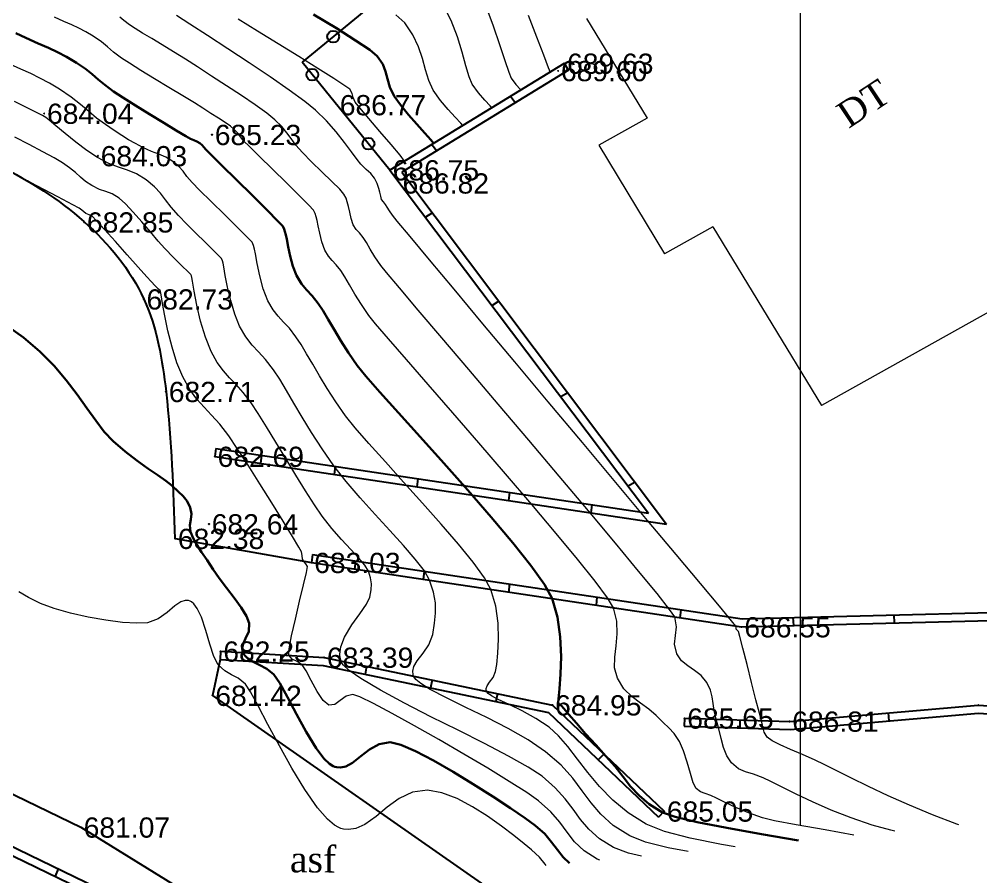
# Model space of a CAD drawing. Header units: feet. Extents: x 3381 to 683784, y 675186 to 4376258.
# Drawn here: x 682673.59 to 682721.13, y 4375655.95 to 4375698.34 of the extents above; entities that cross this region are included whole.
import ezdxf

# ---------------------------------------------------------------- set-up
doc = ezdxf.new("R2010")
doc.units = ezdxf.units.FT
doc.header["$MEASUREMENT"] = 0
doc.header["$PDMODE"] = 34
doc.header["$PDSIZE"] = 0.01
doc.layers.get('0').update_dxf_attribs({"linetype": 'CONTINUOUS'})
for name, color, linetype in [('0_Point_Height', 2, 'CONTINUOUS'), ('0_Point_Point', 7, 'CONTINUOUS'), ('Yazilar', 7, 'CONTINUOUS')]:
    doc.layers.add(name, color=color, linetype=linetype)
for name, color, linetype, lineweight in [('ANA HORIZONTAL', 24, 'CONTINUOUS', 30), ('das tikili', 5, 'CONTINUOUS', 0), ('HORIZANTAL', 24, 'CONTINUOUS', 13), ('km setka', 170, 'CONTINUOUS', 15)]:
    doc.layers.add(name, color=color, linetype=linetype, lineweight=lineweight)
doc.styles.get("Standard").update_dxf_attribs({"font": 'arial.ttf', "height": 2})
pattern_1 = [(90, (1766.15535, 840.54114), (-0.707106781, 0.707106781), [0.1875, -1.226713563]), (45, (1766.1554, 840.5411), (-0.70710678119, 0.70710678119), [0.1875, -0.8125]), (135, (1766.1554, 840.5411), (-0.70710678119, -0.70710678119), [0.1875, -0.8125])]

msp = doc.modelspace()

# ---------------------------------------------------------------- hatches: boundary and pattern name
at = {"lineweight": 25}
h = msp.add_hatch(dxfattribs=at)
h.set_pattern_fill('GRASS', color=3)
h.set_pattern_definition(pattern_1)
edge = h.paths.add_edge_path(flags=16)
edge.add_arc((682579.126, 4375717.036), 3.56, 0, 360)
edge = h.paths.add_edge_path()
edge.add_line((682581.918, 4375719.244), (682586.455, 4375718.637))
edge.add_line((682586.455, 4375718.637), (682586.842, 4375721.526))
edge.add_line((682586.842, 4375721.526), (682579.516, 4375722.515))
edge.add_line((682579.516, 4375722.515), (682581.657, 4375738.371))
edge.add_line((682581.657, 4375738.371), (682590.03, 4375737.24))
edge.add_line((682590.03, 4375737.24), (682590.757, 4375742.624))
edge.add_line((682590.757, 4375742.624), (682586.105, 4375743.295))
edge.add_line((682586.105, 4375743.295), (682586.919, 4375748.936))
edge.add_line((682586.919, 4375748.936), (682595.041, 4375747.783))
edge.add_line((682595.041, 4375747.783), (682598.787, 4375774.898))
edge.add_line((682598.787, 4375774.898), (682598.88, 4375775.588))
edge.add_line((682598.88, 4375775.588), (682598.609, 4375775.095))
edge.add_line((682598.609, 4375775.095), (682561.072, 4375701.765))
edge.add_line((682561.072, 4375701.765), (682652.667, 4375673.889))
edge.add_line((682652.667, 4375673.889), (682684.525, 4375754.529))
edge.add_line((682684.525, 4375754.529), (682677.414, 4375757.25))
edge.add_line((682677.414, 4375757.25), (682675.66, 4375752.667))
edge.add_line((682675.66, 4375752.667), (682667.296, 4375755.6))
edge.add_arc((682826.725, 4375690.715), 172.127, 157.85455, 159.31778)
edge.add_line((682665.691, 4375751.508), (682679.056, 4375749.711))
edge.add_line((682679.056, 4375749.711), (682678.314, 4375744.463))
edge.add_line((682678.314, 4375744.463), (682664.985, 4375746.27))
edge.add_arc((682665.285, 4375743.129), 3.155, 95.4615, 167.5925)
edge.add_line((682662.203, 4375743.807), (682662.203, 4375742.852))
edge.add_line((682662.203, 4375742.852), (682663.87, 4375743.246))
edge.add_line((682663.87, 4375743.246), (682669.462, 4375742.267))
edge.add_line((682669.462, 4375742.267), (682667.512, 4375729.083))
edge.add_line((682667.512, 4375729.083), (682667.293, 4375729.083))
edge.add_line((682667.293, 4375729.083), (682662.203, 4375729.801))
edge.add_line((682662.203, 4375729.801), (682662.815, 4375735.168))
edge.add_line((682662.815, 4375735.168), (682667.918, 4375734.469))
edge.add_line((682667.918, 4375734.469), (682668.269, 4375737.031))
edge.add_line((682668.269, 4375737.031), (682663.089, 4375737.741))
edge.add_line((682663.089, 4375737.741), (682663.684, 4375742.829))
edge.add_line((682663.684, 4375742.829), (682662.104, 4375742.62))
edge.add_line((682662.104, 4375742.62), (682660.048, 4375726.654))
edge.add_line((682660.048, 4375726.654), (682668.784, 4375725.445))
edge.add_line((682668.784, 4375725.445), (682667.953, 4375718.089))
edge.add_line((682667.953, 4375718.089), (682659.17, 4375719.305))
edge.add_line((682659.17, 4375719.305), (682658.791, 4375716.654))
edge.add_line((682658.791, 4375716.654), (682652.663, 4375717.458))
edge.add_arc((682652.227, 4375707.467), 10, 87.4993, 110.7786)
edge.add_line((682648.679, 4375716.817), (682658.429, 4375715.391))
edge.add_line((682658.429, 4375715.391), (682657.802, 4375711.896))
edge.add_line((682657.802, 4375711.896), (682654.491, 4375712.422))
edge.add_line((682654.491, 4375712.422), (682654.885, 4375715.496))
edge.add_line((682654.885, 4375715.496), (682652.353, 4375715.831))
edge.add_line((682652.353, 4375715.831), (682651.948, 4375712.769))
edge.add_line((682651.948, 4375712.769), (682648.624, 4375713.209))
edge.add_line((682648.624, 4375713.209), (682648.977, 4375716.307))
edge.add_line((682648.977, 4375716.307), (682648.183, 4375716.613))
edge.add_arc((682652.396, 4375707.255), 10.263, 114.2395, 179.0096)
edge.add_line((682642.135, 4375707.432), (682641.785, 4375704.796))
edge.add_line((682641.785, 4375704.796), (682638.798, 4375705.123))
edge.add_line((682638.798, 4375705.123), (682637.918, 4375700.26))
edge.add_line((682637.918, 4375700.26), (682629.208, 4375701.474))
edge.add_line((682629.208, 4375701.474), (682629.896, 4375706.374))
edge.add_line((682629.896, 4375706.374), (682622.97, 4375707.293))
edge.add_line((682622.97, 4375707.293), (682622.557, 4375704.184))
edge.add_line((682622.557, 4375704.184), (682595.928, 4375707.777))
edge.add_line((682595.928, 4375707.777), (682585.207, 4375709.32))
edge.add_line((682585.207, 4375709.32), (682586.256, 4375717.15))
edge.add_line((682586.256, 4375717.15), (682582.635, 4375717.635))
edge.add_arc((682579.126, 4375717.036), 3.56, 9.688, 38.3434)
h = msp.add_hatch(dxfattribs=at)
h.set_pattern_fill('GRASS', color=3)
h.set_pattern_definition(pattern_1)
edge = h.paths.add_edge_path(flags=16)
edge.add_arc((682579.126, 4375717.036), 3.56, 0, 360)
edge = h.paths.add_edge_path()
edge.add_line((682581.918, 4375719.244), (682586.455, 4375718.637))
edge.add_line((682586.455, 4375718.637), (682586.842, 4375721.526))
edge.add_line((682586.842, 4375721.526), (682579.516, 4375722.515))
edge.add_line((682579.516, 4375722.515), (682581.657, 4375738.371))
edge.add_line((682581.657, 4375738.371), (682590.03, 4375737.24))
edge.add_line((682590.03, 4375737.24), (682590.757, 4375742.624))
edge.add_line((682590.757, 4375742.624), (682586.105, 4375743.295))
edge.add_line((682586.105, 4375743.295), (682586.919, 4375748.936))
edge.add_line((682586.919, 4375748.936), (682595.041, 4375747.783))
edge.add_line((682595.041, 4375747.783), (682598.787, 4375774.898))
edge.add_line((682598.787, 4375774.898), (682598.88, 4375775.588))
edge.add_line((682598.88, 4375775.588), (682598.609, 4375775.095))
edge.add_line((682598.609, 4375775.095), (682561.072, 4375701.765))
edge.add_line((682561.072, 4375701.765), (682652.667, 4375673.889))
edge.add_line((682652.667, 4375673.889), (682684.525, 4375754.529))
edge.add_line((682684.525, 4375754.529), (682677.414, 4375757.25))
edge.add_line((682677.414, 4375757.25), (682675.66, 4375752.667))
edge.add_line((682675.66, 4375752.667), (682667.296, 4375755.6))
edge.add_arc((682826.725, 4375690.715), 172.127, 157.85455, 159.31778)
edge.add_line((682665.691, 4375751.508), (682679.056, 4375749.711))
edge.add_line((682679.056, 4375749.711), (682678.314, 4375744.463))
edge.add_line((682678.314, 4375744.463), (682664.985, 4375746.27))
edge.add_arc((682665.285, 4375743.129), 3.155, 95.4615, 167.5925)
edge.add_line((682662.203, 4375743.807), (682662.203, 4375742.852))
edge.add_line((682662.203, 4375742.852), (682663.87, 4375743.246))
edge.add_line((682663.87, 4375743.246), (682669.462, 4375742.267))
edge.add_line((682669.462, 4375742.267), (682667.512, 4375729.083))
edge.add_line((682667.512, 4375729.083), (682667.293, 4375729.083))
edge.add_line((682667.293, 4375729.083), (682662.203, 4375729.801))
edge.add_line((682662.203, 4375729.801), (682662.815, 4375735.168))
edge.add_line((682662.815, 4375735.168), (682667.918, 4375734.469))
edge.add_line((682667.918, 4375734.469), (682668.269, 4375737.031))
edge.add_line((682668.269, 4375737.031), (682663.089, 4375737.741))
edge.add_line((682663.089, 4375737.741), (682663.684, 4375742.829))
edge.add_line((682663.684, 4375742.829), (682662.104, 4375742.62))
edge.add_line((682662.104, 4375742.62), (682660.048, 4375726.654))
edge.add_line((682660.048, 4375726.654), (682668.784, 4375725.445))
edge.add_line((682668.784, 4375725.445), (682667.953, 4375718.089))
edge.add_line((682667.953, 4375718.089), (682659.17, 4375719.305))
edge.add_line((682659.17, 4375719.305), (682658.791, 4375716.654))
edge.add_line((682658.791, 4375716.654), (682652.663, 4375717.458))
edge.add_arc((682652.227, 4375707.467), 10, 87.4993, 110.7786)
edge.add_line((682648.679, 4375716.817), (682658.429, 4375715.391))
edge.add_line((682658.429, 4375715.391), (682657.802, 4375711.896))
edge.add_line((682657.802, 4375711.896), (682654.491, 4375712.422))
edge.add_line((682654.491, 4375712.422), (682654.885, 4375715.496))
edge.add_line((682654.885, 4375715.496), (682652.353, 4375715.831))
edge.add_line((682652.353, 4375715.831), (682651.948, 4375712.769))
edge.add_line((682651.948, 4375712.769), (682648.624, 4375713.209))
edge.add_line((682648.624, 4375713.209), (682648.977, 4375716.307))
edge.add_line((682648.977, 4375716.307), (682648.183, 4375716.613))
edge.add_arc((682652.396, 4375707.255), 10.263, 114.2395, 179.0096)
edge.add_line((682642.135, 4375707.432), (682641.785, 4375704.796))
edge.add_line((682641.785, 4375704.796), (682638.798, 4375705.123))
edge.add_line((682638.798, 4375705.123), (682637.918, 4375700.26))
edge.add_line((682637.918, 4375700.26), (682629.208, 4375701.474))
edge.add_line((682629.208, 4375701.474), (682629.896, 4375706.374))
edge.add_line((682629.896, 4375706.374), (682622.97, 4375707.293))
edge.add_line((682622.97, 4375707.293), (682623.404, 4375710.567))
edge.add_arc((682620.431, 4375710.962), 3, 352.4412, 442.1402)
edge.add_line((682620.841, 4375713.934), (682608.946, 4375715.58))
edge.add_line((682608.946, 4375715.58), (682607.684, 4375706.157))
edge.add_line((682607.684, 4375706.157), (682600.38, 4375707.136))
edge.add_line((682600.38, 4375707.136), (682601.634, 4375716.585))
edge.add_line((682601.634, 4375716.585), (682598.619, 4375717.007))
edge.add_line((682598.619, 4375717.007), (682597.358, 4375707.502))
edge.add_line((682597.358, 4375707.502), (682595.928, 4375707.777))
edge.add_line((682595.928, 4375707.777), (682585.207, 4375709.32))
edge.add_line((682585.207, 4375709.32), (682586.256, 4375717.15))
edge.add_line((682586.256, 4375717.15), (682582.635, 4375717.635))
edge.add_arc((682579.126, 4375717.036), 3.56, 9.688, 38.3434)

# ---------------------------------------------------------------- linework, layer by layer
at = {"linetype": 'Continuous'}
for p, q in [((682698.363, 4375705.097, 3.114), (682687.58, 4375696.219, -590.818)), ((682691.921, 4375690.889, -0.245), (682687.58, 4375696.219, -531.057)), ((682700.544, 4375696.16, 2.635), (682691.921, 4375690.889, -0.245)), ((682700.544, 4375696.16, 2.635), (682700.752, 4375695.819, 2.635)), ((682700.752, 4375695.819, 2.635), (682692.506, 4375690.778, -0.119)), ((682697.886, 4375694.536, -160.121), (682698.128, 4375694.215, -172.13)), ((682693.994, 4375692.157, -148.479), (682694.235, 4375691.835, -160.489)), ((682691.921, 4375690.889, -0.245), (682704.714, 4375673.922, -660.781)), ((682692.506, 4375690.778, -13.952), (682705.601, 4375673.385, -664.591)), ((682694.021, 4375688.766, 0.862), (682693.679, 4375688.557, 0.748)), ((682697.309, 4375684.398, 1.027), (682696.971, 4375684.191, 0.914)), ((682700.713, 4375679.877, 1.247), (682700.378, 4375679.673, 1.135)), ((682683.322, 4375677.121, -4.305), (682683.263, 4375676.725, -4.305)), ((682683.322, 4375677.121, -4.305), (682704.714, 4375673.922, -0.774)), ((682683.263, 4375676.725, -4.305), (682705.601, 4375673.385, -0.618)), ((682685.567, 4375676.785, -686.994), (682685.518, 4375676.388, -686.994)), ((682689.207, 4375676.241, -467.664), (682689.159, 4375675.844, -467.664)), ((682693.3, 4375675.629, -686.994), (682693.251, 4375675.232, -686.994)), ((682704.039, 4375675.459, 1.052), (682703.708, 4375675.256, 0.941)), ((682697.839, 4375674.95, -686.994), (682697.79, 4375674.553, -686.994)), ((682701.912, 4375674.341, -686.994), (682701.863, 4375673.944, -686.994)), ((682688.099, 4375671.875, -3.959), (682688.04, 4375671.479, -3.959)), ((682688.099, 4375671.875, -3.959), (682709.333, 4375668.699, -0.454)), ((682688.04, 4375671.479, -3.959), (682709.309, 4375668.298, -0.448)), ((682690.225, 4375671.557, -686.994), (682690.168, 4375671.161, -686.994)), ((682693.61, 4375671.051, -686.994), (682693.559, 4375670.654, -686.994)), ((682697.819, 4375670.421, -686.994), (682697.804, 4375670.019, -686.994)), ((682702.145, 4375669.774, -686.994), (682702.113, 4375669.375, -686.994)), ((682706.308, 4375669.152, -686.994), (682706.262, 4375668.754, -686.994)), ((682709.333, 4375668.699, -0.444), (682727.012, 4375669.162, 1.639)), ((682709.309, 4375668.298, -0.448), (682727.023, 4375668.762, 1.639)), ((682711.85, 4375668.765, -686.994), (682711.876, 4375668.366, -686.994)), ((682716.829, 4375668.896, -686.994), (682716.859, 4375668.496, -686.994)), ((682683.548, 4375667.098, -4.741), (682683.524, 4375666.699, -4.741)), ((682683.524, 4375666.699, -4.741), (682688.618, 4375666.397, -3.613)), ((682683.548, 4375667.098, -4.741), (682688.671, 4375666.794, -3.607)), ((682686.529, 4375666.922, -686.994), (682686.505, 4375666.522, -686.994)), ((682688.671, 4375666.794, -3.607), (682699.953, 4375664.438, -2.042)), ((682688.618, 4375666.397, -3.603), (682699.76, 4375664.07, -2.057)), ((682690.76, 4375666.358, -686.994), (682690.696, 4375665.963, -686.994)), ((682694.005, 4375665.681, -686.994), (682693.934, 4375665.287, -686.994)), ((682697.238, 4375665.005, -686.994), (682697.164, 4375664.612, -686.994)), ((682699.953, 4375664.438, -2.042), (682705.477, 4375659.188, -1.942)), ((682711.677, 4375663.634, -0.183), (682721.012, 4375664.435, 1.069)), ((682721.012, 4375664.435, 1.069), (682730.316, 4375663.843, 1.721)), ((682699.76, 4375664.07, -2.041), (682705.201, 4375658.899, -1.942)), ((682706.486, 4375663.786, -1.345), (682706.474, 4375663.387, -1.345)), ((682706.486, 4375663.786, -1.345), (682711.677, 4375663.634, -0.183)), ((682711.711, 4375663.236, -0.183), (682721.016, 4375664.034, 1.065)), ((682716.555, 4375664.053, -686.994), (682716.597, 4375663.655, -686.994)), ((682721.016, 4375664.034, 1.071), (682730.165, 4375663.452, 1.712)), ((682706.474, 4375663.387, -1.345), (682711.711, 4375663.236, -0.183)), ((682709.227, 4375663.706, -686.994), (682709.225, 4375663.308, -686.994)), ((682702.505, 4375662.013, -686.994), (682702.221, 4375661.731, -686.994)), ((682705.477, 4375659.188, -1.942), (682705.201, 4375658.899, -1.942)), ((682675.525, 4375656.345, -686.994), (682675.37, 4375655.976, -686.994))]:
    msp.add_line(p, q, dxfattribs=at)
at = {"color": 30, "linetype": 'Continuous'}
for p, q in [((682681.3, 4375672.668, -4.61), (682688.04, 4375671.479, -3.959)), ((682683.524, 4375666.699, -4.741), (682683.154, 4375664.909, -5.575)), ((682683.154, 4375664.909, -5.575), (682701.371, 4375652.199, -686.994))]:
    msp.add_line(p, q, dxfattribs=at)
at = {"color": 30, "linetype": 'Continuous', "elevation": -2.767}
msp.add_lwpolyline([(682519.218, 4375698.304), (682543.174, 4375692.722), (682565.304, 4375686.966), (682584.243, 4375682.392), (682596.041, 4375679.394), (682636.999, 4375669.201), (682652.511, 4375665.708), (682653.527, 4375668.599), (682664.209, 4375664.417), (682676.644, 4375658.397), (682697.358, 4375645.594)], dxfattribs=at)
at = {"linetype": 'Continuous', "elevation": -2.639}
for points in [[(682542.912, 4375691.111), (682566.217, 4375685.456), (682621.107, 4375671.75), (682653.174, 4375664.05), (682654.07, 4375666.735), (682677.431, 4375655.422), (682691.735, 4375644.334)], [(682542.848, 4375690.715), (682566.121, 4375685.068), (682621.012, 4375671.362), (682653.437, 4375663.575), (682654.305, 4375666.177), (682677.219, 4375655.081), (682691.082, 4375644.334)]]:
    msp.add_lwpolyline(points, dxfattribs=at)
at = {"linetype": 'Continuous'}
for centre in [(682689.117, 4375697.485, -506.162), (682688.081, 4375695.605, -469.883), (682690.861, 4375692.191, -129.874)]:
    msp.add_circle(centre, 0.291, dxfattribs=at)
at = {"color": 30, "linetype": 'Continuous'}
msp.add_open_spline([(682652.097, 4375692.155, -686.994), (682654.533, 4375693.338, -686.994), (682659.626, 4375695.81, -686.994), (682668.493, 4375692.986, -686.994), (682675.764, 4375689.959, -686.994), (682680.132, 4375684.711, -686.994), (682681.084, 4375679.054, -686.994), (682681.206, 4375675.074, -686.994), (682681.279, 4375672.66, -686.994)], degree=3, knots=[0, 0, 0, 0, 7.836941, 16.383664, 26.472949, 31.316468, 36.03358, 43.306752, 43.306752, 43.306752, 43.306752], dxfattribs=at)
at = {"layer": '0_Point_Point'}
for p in [(682700.544, 4375696.16, 2.635), (682700.243, 4375695.794, 2.61), (682689.307, 4375694.109, -0.228), (682674.831, 4375693.686, -2.951), (682683.126, 4375692.637, -1.767), (682677.485, 4375691.589, -2.963), (682691.921, 4375690.889, -0.245), (682692.412, 4375690.239, -0.174), (682676.805, 4375688.312, -4.148), (682679.752, 4375684.506, -4.261), (682680.853, 4375679.932, -4.288), (682683.263, 4375676.725, -4.305), (682682.976, 4375673.388, -4.357), (682681.3, 4375672.668, -4.61), (682688.04, 4375671.479, -3.959), (682709.309, 4375668.298, -0.448), (682683.548, 4375667.098, -4.741), (682688.671, 4375666.794, -3.607), (682683.154, 4375664.909, -5.575), (682699.953, 4375664.438, -2.042), (682721.012, 4375664.435, 1.069), (682706.486, 4375663.786, -1.345), (682711.677, 4375663.634, -0.183), (682705.477, 4375659.188, -1.942), (682676.644, 4375658.397, -5.926)]:
    msp.add_point(p, dxfattribs=at)
at = {"layer": 'ANA HORIZONTAL', "color": 32, "lineweight": 30}
for points, elevation in [([(682694.084, 4375692.212), (682693.951, 4375692.381), (682693.647, 4375692.719), (682693.256, 4375693.149), (682692.836, 4375693.626), (682692.443, 4375694.107), (682692.135, 4375694.545), (682691.916, 4375694.994), (682691.797, 4375695.39), (682691.705, 4375695.759), (682691.563, 4375696.128), (682691.296, 4375696.523), (682690.926, 4375696.828), (682690.225, 4375697.301), (682689.272, 4375697.9), (682688.148, 4375698.584)], 0.506), ([(682712.123, 4375657.738), (682710.293, 4375658.051), (682708.573, 4375658.361), (682707.118, 4375658.65), (682706.025, 4375658.908), (682705.393, 4375659.128), (682704.744, 4375659.537), (682704.238, 4375659.967), (682703.823, 4375660.42), (682703.447, 4375660.896), (682703.059, 4375661.396), (682702.604, 4375661.918), (682702.095, 4375662.47), (682701.596, 4375663.024), (682701.144, 4375663.538), (682700.772, 4375663.966), (682700.513, 4375664.266), (682700.403, 4375664.394), (682700.31, 4375664.471), (682700.235, 4375664.555), (682700.252, 4375664.753), (682700.304, 4375665.248), (682700.36, 4375665.969), (682700.384, 4375666.846), (682700.345, 4375667.807), (682700.21, 4375668.782), (682699.943, 4375669.699), (682699.56, 4375670.393), (682698.889, 4375671.335), (682697.992, 4375672.466), (682696.934, 4375673.726), (682695.777, 4375675.056), (682694.585, 4375676.399), (682693.42, 4375677.693), (682692.347, 4375678.882), (682691.429, 4375679.905), (682690.729, 4375680.704), (682690.31, 4375681.219), (682689.87, 4375681.852), (682689.49, 4375682.448), (682689.16, 4375682.998), (682688.871, 4375683.494), (682688.614, 4375683.926), (682688.381, 4375684.286), (682688.07, 4375684.677), (682687.799, 4375684.965), (682687.547, 4375685.262), (682687.298, 4375685.68), (682687.119, 4375686.135), (682686.984, 4375686.629), (682686.886, 4375687.096), (682686.819, 4375687.471), (682686.774, 4375687.687), (682686.731, 4375687.844), (682686.694, 4375687.969), (682686.621, 4375688.11), (682686.385, 4375688.364), (682685.845, 4375688.908), (682685.123, 4375689.625), (682684.339, 4375690.399), (682683.613, 4375691.113), (682683.066, 4375691.652), (682682.819, 4375691.897), (682682.717, 4375692.02), (682682.639, 4375692.121), (682682.523, 4375692.225), (682682.378, 4375692.307), (682682.232, 4375692.361), (682682.055, 4375692.439), (682681.826, 4375692.571), (682681.361, 4375692.847), (682680.741, 4375693.22), (682680.042, 4375693.646), (682679.342, 4375694.077), (682678.72, 4375694.47), (682678.254, 4375694.778), (682677.822, 4375695.097), (682677.493, 4375695.373), (682677.197, 4375695.63), (682676.863, 4375695.895), (682676.42, 4375696.194), (682675.934, 4375696.481), (682675.489, 4375696.713), (682675.036, 4375696.925), (682674.529, 4375697.15), (682673.921, 4375697.424), (682673.419, 4375697.659)], -1.994)]:
    msp.add_lwpolyline(points, dxfattribs=dict(at, elevation=elevation))
at = {"layer": 'ANA HORIZONTAL', "color": 16, "lineweight": 30, "elevation": -4.494}
msp.add_lwpolyline([(682700.801, 4375656.614), (682700.489, 4375656.914), (682700.2, 4375657.282), (682699.917, 4375657.668), (682699.573, 4375658.071), (682699.102, 4375658.49), (682698.601, 4375658.853), (682697.884, 4375659.345), (682697.011, 4375659.92), (682696.044, 4375660.533), (682695.043, 4375661.139), (682694.071, 4375661.694), (682693.188, 4375662.151), (682692.455, 4375662.467), (682691.934, 4375662.596), (682691.388, 4375662.508), (682690.915, 4375662.247), (682690.488, 4375661.908), (682690.077, 4375661.588), (682689.743, 4375661.409), (682689.479, 4375661.354), (682689.294, 4375661.365), (682689.198, 4375661.387), (682689.113, 4375661.42), (682688.938, 4375661.532), (682688.66, 4375661.801), (682688.274, 4375662.313), (682687.781, 4375663.116), (682687.302, 4375663.994), (682686.859, 4375664.834), (682686.478, 4375665.522), (682686.184, 4375665.945), (682685.828, 4375666.234), (682685.462, 4375666.434), (682685.122, 4375666.597), (682684.893, 4375666.738), (682684.758, 4375666.868), (682684.69, 4375666.973), (682684.664, 4375667.032), (682684.64, 4375667.108), (682684.624, 4375667.253), (682684.663, 4375667.459), (682684.784, 4375667.727), (682684.94, 4375668.077), (682684.967, 4375668.482), (682684.83, 4375668.83), (682684.566, 4375669.257), (682684.223, 4375669.733), (682683.846, 4375670.226), (682683.483, 4375670.707), (682683.18, 4375671.144), (682682.881, 4375671.6), (682682.608, 4375672.003), (682682.373, 4375672.363), (682682.19, 4375672.691), (682682.068, 4375672.999), (682682.03, 4375673.332), (682682.071, 4375673.615), (682682.105, 4375673.892), (682682.046, 4375674.211), (682681.893, 4375674.52), (682681.694, 4375674.766), (682681.445, 4375675.004), (682681.139, 4375675.285), (682680.849, 4375675.521), (682680.447, 4375675.802), (682679.958, 4375676.135), (682679.409, 4375676.524), (682678.826, 4375676.975), (682678.234, 4375677.491), (682677.801, 4375677.954), (682677.374, 4375678.504), (682676.931, 4375679.124), (682676.453, 4375679.794), (682675.92, 4375680.495), (682675.313, 4375681.21), (682674.612, 4375681.92), (682673.797, 4375682.607), (682672.904, 4375683.254)], dxfattribs=at)
at = {"layer": 'das tikili', "color": 0, "lineweight": 20}
for p, q in [((682701.639, 4375698.385, 2.6), (682704.637, 4375693.448, 2.6)), ((682704.637, 4375693.448, 2.6), (682702.249, 4375692.113, 2.6)), ((682702.249, 4375692.113, 2.6), (682705.503, 4375686.753, 2.6)), ((682729.819, 4375688.51, 2.6), (682713.257, 4375679.252, 2.6)), ((682707.891, 4375688.088, 2.6), (682705.503, 4375686.753, 2.6)), ((682707.891, 4375688.088, 2.6), (682713.257, 4375679.252, 2.6))]:
    msp.add_line(p, q, dxfattribs=at)
at = {"layer": 'HORIZANTAL', "color": 32, "linetype": 'Continuous', "lineweight": 13}
for points, elevation in [([(682696.961, 4375693.971), (682696.885, 4375694.058), (682696.619, 4375694.337), (682696.297, 4375694.706), (682695.989, 4375695.139), (682695.835, 4375695.503), (682695.678, 4375696.044), (682695.492, 4375696.717), (682695.255, 4375697.476), (682694.944, 4375698.275), (682694.535, 4375699.068)], 1.506), ([(682696.66, 4375698.998), (682697.027, 4375698.024), (682697.345, 4375697.102), (682697.605, 4375696.312), (682697.798, 4375695.73), (682697.915, 4375695.436), (682698.148, 4375695.121), (682698.371, 4375694.875), (682698.397, 4375694.848)], 2.006), ([(682720.044, 4375658.524), (682719.956, 4375658.553), (682718.755, 4375659.01), (682717.614, 4375659.483), (682716.55, 4375659.957), (682715.579, 4375660.413), (682714.717, 4375660.834), (682713.98, 4375661.202), (682713.385, 4375661.501), (682712.948, 4375661.712), (682712.317, 4375661.99), (682711.726, 4375662.244), (682711.212, 4375662.472), (682710.817, 4375662.674), (682710.581, 4375662.848), (682710.423, 4375663.099), (682710.36, 4375663.355), (682710.288, 4375663.675), (682710.191, 4375664.034), (682710.019, 4375664.703), (682709.804, 4375665.55), (682709.579, 4375666.442), (682709.375, 4375667.247), (682709.226, 4375667.833), (682709.164, 4375668.067), (682709.099, 4375668.13), (682709.039, 4375668.187), (682709.034, 4375668.263), (682709.03, 4375668.34), (682708.814, 4375668.601), (682708.209, 4375669.325), (682707.275, 4375670.441), (682706.072, 4375671.879), (682704.658, 4375673.568), (682703.094, 4375675.437), (682701.438, 4375677.414), (682699.75, 4375679.43), (682698.091, 4375681.413), (682696.518, 4375683.292), (682695.092, 4375684.997), (682693.872, 4375686.456), (682692.917, 4375687.599), (682692.287, 4375688.355), (682692.042, 4375688.653), (682691.897, 4375688.871), (682691.787, 4375689.057), (682691.703, 4375689.193), (682691.601, 4375689.312), (682691.513, 4375689.438), (682691.464, 4375689.599), (682691.421, 4375689.791), (682691.372, 4375689.981), (682691.299, 4375690.224), (682691.166, 4375690.494), (682690.976, 4375690.722), (682690.749, 4375690.919), (682690.482, 4375691.175), (682690.294, 4375691.412), (682690.025, 4375691.782), (682689.679, 4375692.248), (682689.263, 4375692.773), (682688.781, 4375693.321), (682688.239, 4375693.855), (682687.711, 4375694.281), (682686.939, 4375694.841), (682685.997, 4375695.491), (682684.96, 4375696.187), (682683.904, 4375696.882), (682682.902, 4375697.533), (682682.03, 4375698.095), (682681.362, 4375698.523)], -0.494), ([(682695.523, 4375693.091), (682695.423, 4375693.211), (682695.148, 4375693.498), (682694.794, 4375693.879), (682694.415, 4375694.334), (682694.062, 4375694.842), (682693.84, 4375695.313), (682693.678, 4375695.837), (682693.527, 4375696.398), (682693.338, 4375696.983), (682693.062, 4375697.577), (682692.651, 4375698.167), (682692.212, 4375698.57)], 1.006), ([(682698.756, 4375698.552), (682699.176, 4375697.477), (682699.519, 4375696.581), (682699.753, 4375695.966), (682699.842, 4375695.733), (682699.843, 4375695.732)], 2.506), ([(682714.865, 4375658.01), (682713.435, 4375658.262), (682712.004, 4375658.519), (682710.936, 4375658.723), (682710.342, 4375658.862), (682709.658, 4375659.104), (682709.031, 4375659.368), (682708.491, 4375659.621), (682708.067, 4375659.832), (682707.788, 4375659.969), (682707.502, 4375660.072), (682707.272, 4375660.153), (682707.056, 4375660.321), (682706.922, 4375660.595), (682706.78, 4375661.058), (682706.624, 4375661.615), (682706.445, 4375662.174), (682706.234, 4375662.639), (682705.969, 4375663.035), (682705.717, 4375663.318), (682705.438, 4375663.584), (682705.089, 4375663.926), (682704.73, 4375664.233), (682704.317, 4375664.524), (682703.891, 4375664.845), (682703.495, 4375665.244), (682703.169, 4375665.766), (682703.033, 4375666.275), (682703.034, 4375666.808), (682703.101, 4375667.368), (682703.161, 4375667.958), (682703.143, 4375668.583), (682702.972, 4375669.246), (682702.674, 4375669.743), (682702.065, 4375670.562), (682701.201, 4375671.644), (682700.14, 4375672.928), (682698.935, 4375674.355), (682697.644, 4375675.864), (682696.323, 4375677.396), (682695.027, 4375678.89), (682693.812, 4375680.287), (682692.735, 4375681.526), (682691.851, 4375682.547), (682691.216, 4375683.291), (682690.887, 4375683.697), (682690.51, 4375684.245), (682690.193, 4375684.753), (682689.924, 4375685.209), (682689.693, 4375685.602), (682689.488, 4375685.921), (682689.263, 4375686.205), (682689.066, 4375686.414), (682688.884, 4375686.629), (682688.703, 4375686.932), (682688.55, 4375687.338), (682688.448, 4375687.76), (682688.378, 4375688.133), (682688.323, 4375688.388), (682688.271, 4375688.581), (682688.225, 4375688.733), (682688.136, 4375688.904), (682687.918, 4375689.144), (682687.439, 4375689.627), (682686.802, 4375690.257), (682686.109, 4375690.938), (682685.46, 4375691.574), (682684.958, 4375692.068), (682684.703, 4375692.324), (682684.533, 4375692.533), (682684.406, 4375692.706), (682684.222, 4375692.899), (682684.034, 4375693.05), (682683.77, 4375693.235), (682683.445, 4375693.45), (682683.072, 4375693.691), (682682.664, 4375693.953), (682682.255, 4375694.209), (682681.675, 4375694.563), (682680.993, 4375694.975), (682680.28, 4375695.406), (682679.606, 4375695.817), (682679.039, 4375696.169), (682678.651, 4375696.423), (682678.253, 4375696.722), (682677.957, 4375696.976), (682677.658, 4375697.224), (682677.25, 4375697.505), (682676.879, 4375697.723), (682676.539, 4375697.901), (682676.193, 4375698.062), (682675.806, 4375698.235), (682675.342, 4375698.444)], -1.494), ([(682716.894, 4375658.211), (682716.696, 4375658.253), (682715.772, 4375658.497), (682714.728, 4375658.856), (682713.737, 4375659.248), (682712.822, 4375659.648), (682712.005, 4375660.031), (682711.309, 4375660.374), (682710.756, 4375660.652), (682710.368, 4375660.84), (682709.899, 4375661.017), (682709.51, 4375661.135), (682709.162, 4375661.291), (682708.818, 4375661.585), (682708.581, 4375661.934), (682708.415, 4375662.342), (682708.292, 4375662.79), (682708.181, 4375663.262), (682708.054, 4375663.741), (682707.952, 4375664.167), (682707.902, 4375664.522), (682707.858, 4375664.845), (682707.77, 4375665.175), (682707.591, 4375665.552), (682707.312, 4375665.899), (682706.984, 4375666.155), (682706.647, 4375666.379), (682706.341, 4375666.632), (682706.104, 4375666.976), (682705.995, 4375667.448), (682706.04, 4375667.873), (682706.092, 4375668.304), (682706.001, 4375668.793), (682705.743, 4375669.17), (682705.13, 4375669.95), (682704.219, 4375671.065), (682703.07, 4375672.449), (682701.743, 4375674.033), (682700.295, 4375675.75), (682698.787, 4375677.532), (682697.276, 4375679.313), (682695.822, 4375681.024), (682694.483, 4375682.598), (682693.319, 4375683.968), (682692.389, 4375685.066), (682691.751, 4375685.824), (682691.465, 4375686.175), (682691.178, 4375686.597), (682690.947, 4375686.977), (682690.757, 4375687.301), (682690.596, 4375687.557), (682690.413, 4375687.779), (682690.257, 4375687.949), (682690.108, 4375688.185), (682689.998, 4375688.496), (682689.937, 4375688.802), (682689.872, 4375689.089), (682689.81, 4375689.317), (682689.757, 4375689.497), (682689.651, 4375689.699), (682689.44, 4375689.937), (682689.045, 4375690.323), (682688.549, 4375690.796), (682688.037, 4375691.293), (682687.593, 4375691.75), (682687.273, 4375692.125), (682687.038, 4375692.442), (682686.826, 4375692.734), (682686.577, 4375693.034), (682686.23, 4375693.377), (682685.832, 4375693.698), (682685.265, 4375694.105), (682684.586, 4375694.568), (682683.847, 4375695.055), (682683.103, 4375695.537), (682682.409, 4375695.983), (682681.819, 4375696.362), (682681.223, 4375696.739), (682680.66, 4375697.084), (682680.145, 4375697.393), (682679.694, 4375697.663), (682679.323, 4375697.889), (682679.047, 4375698.068), (682678.772, 4375698.274), (682678.568, 4375698.45)], -0.994), ([(682692.644, 4375691.332), (682692.424, 4375691.621), (682691.979, 4375692.152), (682691.426, 4375692.798), (682690.874, 4375693.44), (682690.432, 4375693.963), (682690.209, 4375694.248), (682690.111, 4375694.477), (682690.059, 4375694.674), (682689.941, 4375694.879), (682689.698, 4375695.057), (682689.145, 4375695.416), (682688.359, 4375695.911), (682687.416, 4375696.496), (682686.393, 4375697.126), (682685.368, 4375697.758), (682684.416, 4375698.346)], 0.006), ([(682708.993, 4375657.427), (682708.318, 4375657.542), (682706.769, 4375657.855), (682705.493, 4375658.19), (682704.586, 4375658.549), (682703.703, 4375659.108), (682702.943, 4375659.739), (682702.285, 4375660.413), (682701.708, 4375661.099), (682701.192, 4375661.765), (682700.715, 4375662.382), (682700.256, 4375662.918), (682699.796, 4375663.342), (682699.14, 4375663.782), (682698.46, 4375664.153), (682697.817, 4375664.463), (682697.269, 4375664.721), (682696.938, 4375664.897), (682696.774, 4375665.013), (682696.711, 4375665.085), (682696.694, 4375665.119), (682696.682, 4375665.168), (682696.682, 4375665.262), (682696.728, 4375665.393), (682696.846, 4375665.564), (682697.022, 4375665.8), (682697.144, 4375666.099), (682697.201, 4375666.447), (682697.263, 4375666.999), (682697.298, 4375667.7), (682697.273, 4375668.495), (682697.156, 4375669.331), (682696.915, 4375670.152), (682696.593, 4375670.735), (682696.042, 4375671.498), (682695.313, 4375672.396), (682694.461, 4375673.386), (682693.539, 4375674.423), (682692.599, 4375675.461), (682691.695, 4375676.457), (682690.881, 4375677.365), (682690.209, 4375678.141), (682689.732, 4375678.741), (682689.247, 4375679.435), (682688.819, 4375680.096), (682688.439, 4375680.716), (682688.103, 4375681.289), (682687.801, 4375681.807), (682687.527, 4375682.263), (682687.274, 4375682.65), (682686.952, 4375683.064), (682686.665, 4375683.376), (682686.401, 4375683.658), (682686.148, 4375683.984), (682685.893, 4375684.427), (682685.662, 4375685.016), (682685.485, 4375685.664), (682685.356, 4375686.273), (682685.271, 4375686.746), (682685.225, 4375686.985), (682685.179, 4375687.158), (682685.106, 4375687.315), (682684.888, 4375687.547), (682684.398, 4375688.036), (682683.756, 4375688.669), (682683.085, 4375689.328), (682682.506, 4375689.9), (682682.142, 4375690.267), (682681.882, 4375690.572), (682681.693, 4375690.826), (682681.492, 4375691.064), (682681.196, 4375691.317), (682680.843, 4375691.529), (682680.502, 4375691.666), (682680.133, 4375691.8), (682679.697, 4375692), (682679.334, 4375692.198), (682678.998, 4375692.39), (682678.66, 4375692.598), (682678.289, 4375692.839), (682677.857, 4375693.133), (682677.422, 4375693.46), (682677.028, 4375693.791), (682676.625, 4375694.135), (682676.162, 4375694.497), (682675.59, 4375694.884), (682675.084, 4375695.185), (682674.62, 4375695.434), (682674.163, 4375695.657), (682673.68, 4375695.876), (682673.137, 4375696.117)], -2.494), ([(682706.663, 4375657.196), (682705.671, 4375657.384), (682704.566, 4375657.663), (682703.779, 4375657.97), (682702.963, 4375658.491), (682702.351, 4375659.038), (682701.866, 4375659.609), (682701.428, 4375660.205), (682700.96, 4375660.824), (682700.384, 4375661.466), (682699.622, 4375662.129), (682698.761, 4375662.712), (682697.767, 4375663.277), (682696.712, 4375663.817), (682695.671, 4375664.324), (682694.715, 4375664.791), (682693.917, 4375665.209), (682693.443, 4375665.504), (682693.206, 4375665.7), (682693.114, 4375665.817), (682693.09, 4375665.872), (682693.068, 4375665.955), (682693.057, 4375666.115), (682693.109, 4375666.34), (682693.273, 4375666.627), (682693.56, 4375666.998), (682693.847, 4375667.419), (682694.037, 4375667.935), (682694.131, 4375668.481), (682694.181, 4375668.988), (682694.17, 4375669.489), (682694.078, 4375670.017), (682693.886, 4375670.605), (682693.623, 4375671.067), (682693.177, 4375671.649), (682692.592, 4375672.326), (682691.913, 4375673.073), (682691.185, 4375673.865), (682690.453, 4375674.678), (682689.761, 4375675.485), (682689.155, 4375676.262), (682688.565, 4375677.107), (682688.044, 4375677.91), (682687.583, 4375678.664), (682687.174, 4375679.36), (682686.807, 4375679.989), (682686.474, 4375680.544), (682686.166, 4375681.014), (682685.775, 4375681.518), (682685.427, 4375681.897), (682685.106, 4375682.239), (682684.798, 4375682.635), (682684.489, 4375683.174), (682684.248, 4375683.77), (682684.05, 4375684.437), (682683.895, 4375685.099), (682683.781, 4375685.679), (682683.709, 4375686.1), (682683.677, 4375686.284), (682683.641, 4375686.406), (682683.591, 4375686.52), (682683.469, 4375686.648), (682683.183, 4375686.929), (682682.786, 4375687.317), (682682.331, 4375687.763), (682681.874, 4375688.219), (682681.466, 4375688.637), (682681.1, 4375689.057), (682680.829, 4375689.416), (682680.582, 4375689.741), (682680.286, 4375690.063), (682679.868, 4375690.409), (682679.393, 4375690.7), (682678.949, 4375690.886), (682678.502, 4375691.035), (682678.019, 4375691.217), (682677.467, 4375691.504), (682676.941, 4375691.854), (682676.39, 4375692.268), (682675.862, 4375692.691), (682675.406, 4375693.072), (682675.07, 4375693.357), (682674.902, 4375693.493), (682674.742, 4375693.584), (682674.576, 4375693.664), (682674.375, 4375693.767), (682673.954, 4375693.983), (682673.363, 4375694.282)], -2.994), ([(682704.364, 4375656.968), (682703.72, 4375657.113), (682702.972, 4375657.391), (682702.28, 4375657.832), (682701.762, 4375658.296), (682701.35, 4375658.78), (682700.979, 4375659.285), (682700.583, 4375659.81), (682700.095, 4375660.354), (682699.449, 4375660.916), (682698.756, 4375661.37), (682697.777, 4375661.917), (682696.594, 4375662.532), (682695.289, 4375663.19), (682693.944, 4375663.864), (682692.641, 4375664.532), (682691.461, 4375665.167), (682690.487, 4375665.744), (682689.912, 4375666.147), (682689.626, 4375666.407), (682689.515, 4375666.557), (682689.485, 4375666.624), (682689.457, 4375666.734), (682689.439, 4375666.96), (682689.493, 4375667.314), (682689.683, 4375667.799), (682690.039, 4375668.399), (682690.432, 4375668.953), (682690.763, 4375669.424), (682690.93, 4375669.772), (682690.99, 4375670.132), (682691.007, 4375670.43), (682690.967, 4375670.721), (682690.857, 4375671.058), (682690.683, 4375671.347), (682690.383, 4375671.707), (682689.989, 4375672.133), (682689.535, 4375672.624), (682689.054, 4375673.175), (682688.577, 4375673.784), (682688.194, 4375674.342), (682687.752, 4375675.031), (682687.273, 4375675.805), (682686.778, 4375676.62), (682686.288, 4375677.43), (682685.824, 4375678.19), (682685.407, 4375678.855), (682685.059, 4375679.379), (682684.671, 4375679.886), (682684.32, 4375680.279), (682683.996, 4375680.618), (682683.689, 4375680.964), (682683.388, 4375681.378), (682683.084, 4375681.922), (682682.799, 4375682.627), (682682.563, 4375683.423), (682682.377, 4375684.212), (682682.242, 4375684.899), (682682.159, 4375685.388), (682682.128, 4375685.582), (682682.104, 4375685.655), (682682.076, 4375685.726), (682681.946, 4375685.854), (682681.635, 4375686.157), (682681.223, 4375686.564), (682680.789, 4375687.007), (682680.466, 4375687.368), (682680.076, 4375687.828), (682679.654, 4375688.329), (682679.234, 4375688.813), (682678.851, 4375689.223), (682678.541, 4375689.5), (682678.187, 4375689.712), (682677.876, 4375689.827), (682677.557, 4375689.934), (682677.18, 4375690.121), (682676.878, 4375690.327), (682676.622, 4375690.539), (682676.371, 4375690.76), (682676.086, 4375690.995), (682675.726, 4375691.249), (682675.328, 4375691.484), (682674.761, 4375691.793), (682674.088, 4375692.145), (682673.374, 4375692.513)], -3.494), ([(682702.305, 4375656.763), (682702.164, 4375656.812), (682701.518, 4375657.236), (682701.053, 4375657.685), (682700.682, 4375658.156), (682700.319, 4375658.651), (682699.879, 4375659.166), (682699.275, 4375659.703), (682698.685, 4375660.115), (682697.821, 4375660.667), (682696.76, 4375661.316), (682695.575, 4375662.019), (682694.343, 4375662.733), (682693.138, 4375663.414), (682692.036, 4375664.021), (682691.111, 4375664.51), (682690.439, 4375664.838), (682690.095, 4375664.963), (682689.75, 4375664.874), (682689.463, 4375664.662), (682689.194, 4375664.469), (682688.901, 4375664.435), (682688.625, 4375664.665), (682688.326, 4375665.115), (682688.033, 4375665.649), (682687.777, 4375666.131), (682687.586, 4375666.424), (682687.329, 4375666.598), (682687.089, 4375666.707), (682686.923, 4375666.898), (682686.94, 4375667.221), (682687.062, 4375667.86), (682687.248, 4375668.687), (682687.458, 4375669.573), (682687.653, 4375670.386), (682687.793, 4375671), (682687.839, 4375671.283), (682687.772, 4375671.423), (682687.674, 4375671.526), (682687.595, 4375671.647), (682687.575, 4375671.828), (682687.557, 4375672.01), (682687.426, 4375672.244), (682687.104, 4375672.78), (682686.642, 4375673.535), (682686.088, 4375674.428), (682685.493, 4375675.377), (682684.905, 4375676.3), (682684.375, 4375677.116), (682683.952, 4375677.743), (682683.506, 4375678.327), (682683.102, 4375678.778), (682682.729, 4375679.169), (682682.375, 4375679.567), (682682.029, 4375680.044), (682681.679, 4375680.669), (682681.394, 4375681.357), (682681.149, 4375682.136), (682680.947, 4375682.933), (682680.788, 4375683.677), (682680.673, 4375684.297), (682680.603, 4375684.722), (682680.579, 4375684.881), (682680.561, 4375684.931), (682680.487, 4375685.003), (682680.315, 4375685.172), (682680.113, 4375685.377), (682679.898, 4375685.614), (682679.475, 4375686.087), (682678.93, 4375686.699), (682678.346, 4375687.353), (682677.809, 4375687.951), (682677.403, 4375688.396), (682677.214, 4375688.592), (682677.057, 4375688.669), (682676.893, 4375688.738), (682676.781, 4375688.82), (682676.682, 4375688.907), (682676.551, 4375689.004), (682676.243, 4375689.17), (682675.508, 4375689.558), (682674.467, 4375690.105), (682673.243, 4375690.746)], -3.994)]:
    msp.add_lwpolyline(points, dxfattribs=dict(at, elevation=elevation))
at = {"layer": 'HORIZANTAL', "color": 16, "linetype": 'Continuous', "lineweight": 20, "elevation": -4.994}
msp.add_lwpolyline([(682699.653, 4375656.5), (682699.598, 4375656.574), (682699.322, 4375656.917), (682698.928, 4375657.277), (682698.552, 4375657.576), (682698.045, 4375657.983), (682697.433, 4375658.455), (682696.745, 4375658.947), (682696.007, 4375659.415), (682695.248, 4375659.814), (682694.494, 4375660.1), (682693.774, 4375660.23), (682693.034, 4375660.132), (682692.383, 4375659.819), (682691.792, 4375659.386), (682691.236, 4375658.926), (682690.686, 4375658.536), (682690.232, 4375658.337), (682689.874, 4375658.285), (682689.624, 4375658.308), (682689.495, 4375658.34), (682689.392, 4375658.378), (682689.176, 4375658.502), (682688.832, 4375658.796), (682688.345, 4375659.359), (682687.709, 4375660.269), (682687.069, 4375661.323), (682686.454, 4375662.426), (682685.89, 4375663.485), (682685.405, 4375664.407), (682685.027, 4375665.098), (682684.783, 4375665.466), (682684.421, 4375665.76), (682684.085, 4375665.939), (682683.759, 4375666.123), (682683.428, 4375666.434), (682683.216, 4375666.843), (682683.018, 4375667.443), (682682.818, 4375668.125), (682682.599, 4375668.782), (682682.399, 4375669.215), (682682.229, 4375669.45), (682682.104, 4375669.55), (682682.038, 4375669.581), (682681.957, 4375669.603), (682681.803, 4375669.611), (682681.581, 4375669.543), (682681.29, 4375669.348), (682680.908, 4375669.015), (682680.471, 4375668.695), (682679.941, 4375668.504), (682679.412, 4375668.479), (682678.705, 4375668.524), (682677.881, 4375668.628), (682677.002, 4375668.783), (682676.13, 4375668.979), (682675.326, 4375669.207), (682674.65, 4375669.458), (682674.045, 4375669.751), (682673.569, 4375670.04)], dxfattribs=at)
at = {"layer": 'km setka', "elevation": -686.994, "flags": 128}
msp.add_lwpolyline([(682712.203, 4375760.998), (682712.203, 4375658.483)], dxfattribs=at)

# ---------------------------------------------------------------- texts
at = {"layer": '0_Point_Height', "color": 0}
for s, p in [('689.63', (682700.68, 4375695.646, 2.635)), ('689.60', (682700.379, 4375695.28, 2.61)), ('686.77', (682689.443, 4375693.595, -0.228)), ('684.04', (682674.967, 4375693.172, -2.951)), ('685.23', (682683.262, 4375692.123, -1.767)), ('684.03', (682677.621, 4375691.075, -2.963)), ('686.75', (682692.057, 4375690.375, -0.245)), ('686.82', (682692.548, 4375689.725, -0.174)), ('682.85', (682676.941, 4375687.798, -4.148)), ('682.73', (682679.888, 4375683.992, -4.261)), ('682.71', (682680.989, 4375679.418, -4.288)), ('682.69', (682683.399, 4375676.211, -4.305)), ('682.64', (682683.112, 4375672.874, -4.357)), ('682.38', (682681.436, 4375672.154, -4.61)), ('683.03', (682688.176, 4375670.965, -3.959)), ('686.55', (682709.445, 4375667.784, -0.448)), ('682.25', (682683.684, 4375666.584, -4.741)), ('683.39', (682688.807, 4375666.28, -3.607)), ('681.42', (682683.29, 4375664.395, -5.575)), ('684.95', (682700.089, 4375663.924, -2.042)), ('685.65', (682706.622, 4375663.272, -1.345)), ('686.81', (682711.813, 4375663.12, -0.183)), ('685.05', (682705.613, 4375658.674, -1.942)), ('681.07', (682676.78, 4375657.883, -5.926))]:
    msp.add_text(s, height=1, dxfattribs=at).set_placement(p)
at = {"layer": 'Yazilar', "insert": (682713.885, 4375694.004, 2.6), "char_height": 1.3, "width": 0.10588, "attachment_point": 1, "rotation": 33.4732}
msp.add_mtext('{\\fTimes New Roman|b0|i0|c0|p18;DT}', dxfattribs=at)
at = {"layer": 'Yazilar', "color": 30, "insert": (682686.98, 4375657.469, -686.994), "char_height": 1.3, "width": 0.10588, "attachment_point": 1, "rotation": 359.7512}
msp.add_mtext('{\\fTimes New Roman|b0|i0|c0|p18;asf}', dxfattribs=at)

doc.saveas('drawing.dxf')
